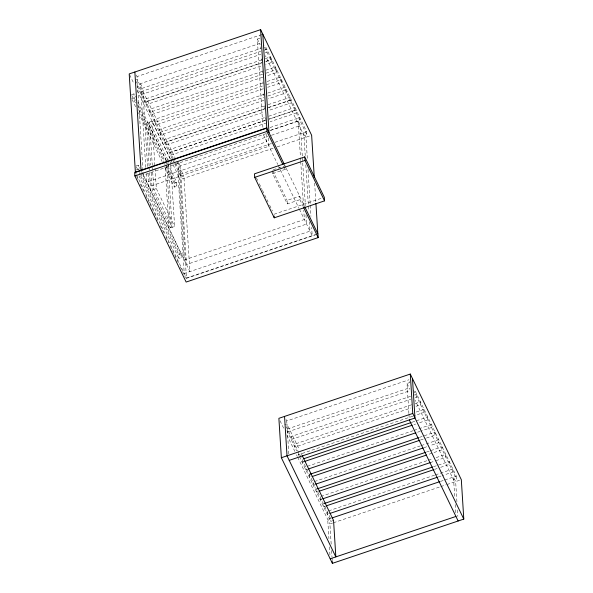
<?xml version="1.0" encoding="UTF-8"?>
<svg xmlns="http://www.w3.org/2000/svg" width="593" height="593" viewBox="0 0 593 593"><rect width="100%" height="100%" fill="white"/><g stroke="black" fill="none" stroke-linecap="round" stroke-linejoin="round"><path stroke-width="0.44" stroke-dasharray="2.96 2.22" d="M142.972 170.458L137.065 76.556L261.936 34.49M135.13 80.225L137.25 79.506L175.039 157.731M262.884 127.258L257.34 39.056L260.164 38.108L259.979 35.15M145.752 167.404L140.482 83.628L260.572 43.178M147.598 166.433L142.676 88.179L261.016 48.322M131.453 94.724L133.966 93.872L135.567 97.178M141.067 91.656L260.705 51.361M264.196 50.183L266.82 49.301L267.006 52.258L265.256 52.844M141.253 94.613L260.89 54.319M131.698 98.66L134.218 97.815L133.966 93.872M261.75 59.826L144.729 99.239L144.914 102.196L261.936 62.776M265.241 58.648L270.482 56.884L270.667 59.841L265.427 61.605M262.091 62.643L145.952 101.766L146.137 104.724L261.409 65.897M265.59 61.472L271.698 59.411L271.883 62.369L265.775 64.422M262.262 71.405L149.614 109.349L149.799 112.299L262.61 74.221M265.753 70.226L275.36 66.994L275.545 69.944M265.946 73.184L276.583 69.522L276.768 72.472L267.161 75.711M262.795 77.179L151.022 114.827L150.837 111.877M262.781 82.983L154.499 119.452L154.684 122.41L263.129 85.8M267.146 81.508L280.244 77.097L280.43 80.055M165.543 160.718L170.391 159.08L152.082 121.18L146.419 123.085L149.154 166.463M266.457 84.762L281.467 79.625L281.653 82.583L267.68 87.29M263.314 88.757L155.907 124.938L155.714 121.98M264.167 94.265L159.376 129.563L159.569 132.521L263.64 97.378M267.665 93.094L285.129 87.208L285.315 90.166M267.851 96.044L286.345 89.736L286.538 92.686L268.199 98.868M263.833 100.336L160.785 135.048L160.599 132.091M263.811 106.14L164.261 139.674L164.446 142.624L264.871 108.801M268.177 104.672L290.014 97.319L290.199 100.269L268.362 107.622M265.034 108.667L165.484 142.201L165.669 145.152L264.345 111.914M268.525 107.489L291.23 99.839L291.415 102.797L268.711 110.446M264.33 117.718L169.146 149.777L169.331 152.735L265.39 120.379M268.696 116.25L294.891 107.422L295.077 110.38L268.881 119.2M265.553 120.246L170.369 152.305L170.554 155.262L265.738 123.203M269.044 119.067L296.115 109.95L296.3 112.907L270.104 121.728M135.938 166.04L138.451 165.195L140.052 168.501M136.19 169.983L138.703 169.131L138.451 165.195M270.082 127.532L299.776 117.533L299.962 120.483L269.4 130.779M270.119 130.46L298.168 121.009L300.362 125.56L302.334 156.863M266.39 133.588L143.261 175.061L143.032 171.377M305.981 214.859L306.559 224.065L186.476 264.515L180.272 166.01L267.932 136.486M271.438 135.3L300.362 125.56M271.475 143.521L178.033 174.994L184.23 273.499L309.983 231.144L309.398 221.938M274.967 142.342L306.611 131.683L264.804 45.135M174.616 163.675L181.05 176.996L183.882 176.039L175.439 158.568M306.611 131.683L306.796 134.641L303.972 135.589L265.375 55.705M317.025 234.057L186.432 278.043L180.235 179.538L273.669 148.065M277.161 146.894L311.636 135.278M155.04 168.249L156.322 188.559L150.659 190.464L149.443 171.081M176.692 182.318L176.936 186.261L174.424 187.106L174.179 183.163L176.692 182.318L167.508 163.305M273.262 169.761L284.996 165.81M287.294 203.91L287.071 200.367L299.65 196.135L299.873 199.678L287.294 203.91L272.647 173.593L285.226 169.353L285.055 166.692M170.799 165.543L174.631 226.459L168.968 228.364L165.024 165.603M274.018 214.266L321.717 198.195M181.176 253.641L181.428 257.577L178.908 258.422L178.663 254.486L181.176 253.641L142.846 174.283M185.92 278.51L315.335 234.917M288.813 453.949L286.738 420.963L408.992 379.779M284.803 424.632L286.923 423.921L299.383 449.716M408.903 413.536L407.013 383.471L409.845 382.515L409.704 380.298M287.331 428.991L409.585 387.815M287.516 431.949L409.77 390.765M410.623 396.272L290.993 436.574L291.178 439.524L410.808 399.23M414.114 395.101L416.738 394.219L416.923 397.169L415.174 397.762M411.668 404.737L294.654 444.15L294.84 447.107L410.979 407.984M415.159 403.559L420.4 401.795L420.585 404.752L415.345 406.516M416.204 412.024L424.062 409.378L424.247 412.335L413.766 415.863M412.898 416.16L298.501 454.69L298.316 451.733M412.002 422.253L415.5 421.074M416.368 420.785L427.723 416.961L427.909 419.911L419.177 422.853M303.905 461.68L302.163 462.273L301.978 459.316M413.936 424.618L415.686 424.032M307.382 466.306L413.047 430.718M413.921 430.422L431.385 424.536L431.571 427.494L421.089 431.022M307.567 469.263L305.825 469.849L305.64 466.899M417.598 432.201L420.222 431.319M419.333 437.412L435.047 432.119L435.232 435.077L426.5 438.019M420.385 440.073L425.626 438.309M420.37 445.877L312.963 482.057L313.148 485.015M421.245 445.588L438.709 439.702L438.894 442.66L430.162 445.595M424.047 447.656L426.671 446.774M426.411 452.074L429.903 450.895M430.777 450.598L442.126 446.774L442.311 449.731L427.471 454.735M318.315 491.501L316.566 492.086L316.38 489.136M320.917 496.423L427.449 460.531M428.324 460.242L432.69 458.767M436.181 457.596L445.788 454.357L445.973 457.314L435.499 460.843M321.977 499.084L320.227 499.669L320.042 496.712M430.259 462.607L434.625 461.139M433.49 466.728L449.205 461.436L449.39 464.386L440.658 467.328M325.394 506.155L323.645 506.748L323.459 503.791M434.55 469.389L437.167 468.507M434.528 475.193L327.121 511.374L327.306 514.324L329.056 513.738M435.403 474.897L452.867 469.011L453.052 471.969L442.578 475.497M438.212 476.972L441.703 475.794M331.205 518.223L327.714 519.401L328.922 538.644M440.362 481.457L443.853 480.278M444.728 479.982L456.284 476.09L414.477 389.549M299.369 456.491L330.724 521.403L333.555 520.446M456.284 476.09L456.477 479.048L453.645 479.996L415.056 400.112M331.176 544.107L329.908 523.945L332.525 523.063M333.399 522.774L439.939 486.883M440.807 486.594L446.047 484.829M446.922 484.533L461.317 479.685M264.589 47.262L306.796 134.641M257.34 39.056L260.149 44.883M413.625 390.35L456.477 479.048M407.013 383.471L409.83 389.29M284.618 165.017L285.819 167.5M286.219 168.33L304.632 206.446M284.025 166.885L285.226 169.353M299.873 199.678L303.053 206.268M263.351 134.611L277.761 164.439M278.161 165.269L298.968 208.351M299.369 209.181L312.177 235.688L311.659 227.408M272.817 170.866L287.071 200.367M256.48 177.959L257.673 180.435M259.274 183.734L262.062 189.508M262.462 190.331L268.043 201.887M269.637 205.185L272.424 210.96M136.331 75.037L137.065 76.556M140.482 83.628L142.676 88.179M180.272 166.01L178.078 161.459L184.275 259.964L304.365 219.514L303.786 210.315M136.242 81.671L173.223 158.227M175.639 163.223L180.865 174.038L181.05 176.996M137.235 86.289L172.748 159.806M173.119 160.57L174.216 162.845M129.608 74.74L134.011 83.858M137.213 90.484L170.428 159.25M170.828 160.08L180.235 179.538M167.878 159.932L149.562 122.025L152.297 165.41M166.307 160.458L147.991 122.558L150.666 165.01M137.961 102.144L165.907 159.999M134.218 97.815L135.812 101.121M137.806 105.257L164.735 160.992M167.359 166.418L176.936 186.261M131.854 95.547L135.841 103.812M138.636 109.601L163.794 161.674M166.188 166.633L174.179 183.163M132.098 99.491L135.693 106.925M138.488 112.714L162.045 161.481M164.839 167.27L174.424 187.106M286.004 419.444L286.738 420.963M300.992 453.045L301.8 454.705M286.323 426.908L330.538 518.445L330.724 521.403M286.908 430.696L296.67 450.895M298.168 453.993L298.968 455.661M280.081 420.808L284.084 429.087M286.886 434.891L294.891 451.458M296.493 454.772L297.293 456.432M297.693 457.262L329.908 523.945M156.322 188.559L174.631 226.459M141.46 171.34L189.893 271.594L183.882 176.039M138.703 169.131L140.296 172.437M140.697 173.267L181.428 257.577M136.338 166.87L137.539 169.346M139.133 172.652L140.333 175.135M140.734 175.958L178.663 254.486M138.984 175.765L178.908 258.422M135.404 172.422L136.205 174.075M136.605 174.905L186.432 278.043M136.657 176.521L138.258 179.842M140.259 183.986L144.269 192.28M145.871 195.594L149.473 203.058M149.873 203.888L158.287 221.3M160.288 225.444L164.291 233.738M165.899 237.052L168.701 242.856M170.302 246.177L178.315 262.758M180.316 266.902L185.52 277.68M456.921 501.752L455.654 481.59L453.46 477.046L454.727 497.201M457.44 509.995L457.848 516.414M455.187 504.532L455.706 512.782M408.962 414.448L409.192 418.095M314.653 183.148L315.869 202.48M307.315 158.361L305.981 137.183L303.779 132.632L305.232 155.648M308.004 169.405L310.206 204.392M310.265 205.311L310.962 216.356M331.576 550.519L331.984 556.938M332.043 557.85L332.213 560.6M305.81 164.854L308.708 210.886M329.441 546.887L330.019 556.056M302.393 157.782L305.402 205.652M298.168 121.009L300.429 156.915M300.481 157.834L300.658 160.599M300.718 161.518L303.497 205.712M309.301 474.474L309.487 477.432M272.483 170.932L272.647 173.593M268.444 137.947L268.963 146.234L148.873 186.684L148.005 172.874M260.801 46.862L260.92 48.7M261.557 58.833L261.669 60.671M262.306 70.797L262.425 72.642M263.003 81.849L263.122 83.687M263.759 93.813L263.87 95.658M264.508 105.784L264.626 107.622M265.264 117.748L265.375 119.593M266.301 134.322L266.768 141.69L146.679 182.14L146.16 173.853M174.031 159.888L174.12 161.363M170.562 161.852L170.74 164.624M167.93 160.851L168.108 163.624M168.167 164.543L172.118 227.312L153.802 189.404L152.349 166.329M166.359 161.385L166.537 164.15M166.596 165.076L170.539 227.838L152.231 189.93L151.126 172.4M164.787 161.911L164.965 164.684M152.082 121.18L154.981 167.33M149.206 167.389L149.384 170.154"/><path stroke-width="0.89" d="M314.305 177.626L311.636 135.278L260.616 29.65L129.207 73.91L135.404 172.422M284.217 164.187L266.687 127.903L134.655 172.378L134.878 175.921L186.143 282.053L318.182 237.585L317.959 234.035L304.824 206.846M136.212 172.148L266.813 128.155L260.616 29.65M134.878 175.921L266.909 131.453L266.687 127.903M304.787 156.886L254.486 173.831L254.708 177.374L274.24 217.809L324.541 200.864L324.319 197.321L304.787 156.886L305.01 160.436L324.541 200.864M254.708 177.374L305.01 160.436M410.289 374.057L278.88 418.317L281.364 457.722L332.384 563.35L463.793 519.09L461.317 479.685L410.289 374.057L412.765 413.462L463.793 519.09M281.364 457.722L412.765 413.462M289.221 460.368L414.967 418.006L412.483 378.608M303.72 458.73L411.134 422.55M304.78 461.391L412.194 425.211M308.442 468.967L415.856 432.786M310.176 474.185L418.458 437.708M312.103 476.55L419.518 440.369M315.765 484.133L423.18 447.952M317.255 488.84L425.537 452.363M319.182 491.204L426.597 455.024M322.844 498.787L430.259 462.607M324.334 503.494L432.616 467.025M326.269 505.859L433.676 469.686M329.93 513.442L437.337 477.261M332.08 517.926L439.487 481.746M330.19 558.799L455.935 516.444M409.303 419.918L458.137 520.995M266.909 131.453L282.831 164.409M303.453 207.098L318.182 237.585M302.2 455.543L333.555 520.446L335.846 556.894L287.019 455.817L284.544 416.412M315.928 203.406L317.833 233.783M332.273 561.519L332.384 563.35M262.81 34.201L269.007 132.706M274.129 216.037L274.24 217.809M134.863 72.005L141.06 170.51"/></g></svg>
